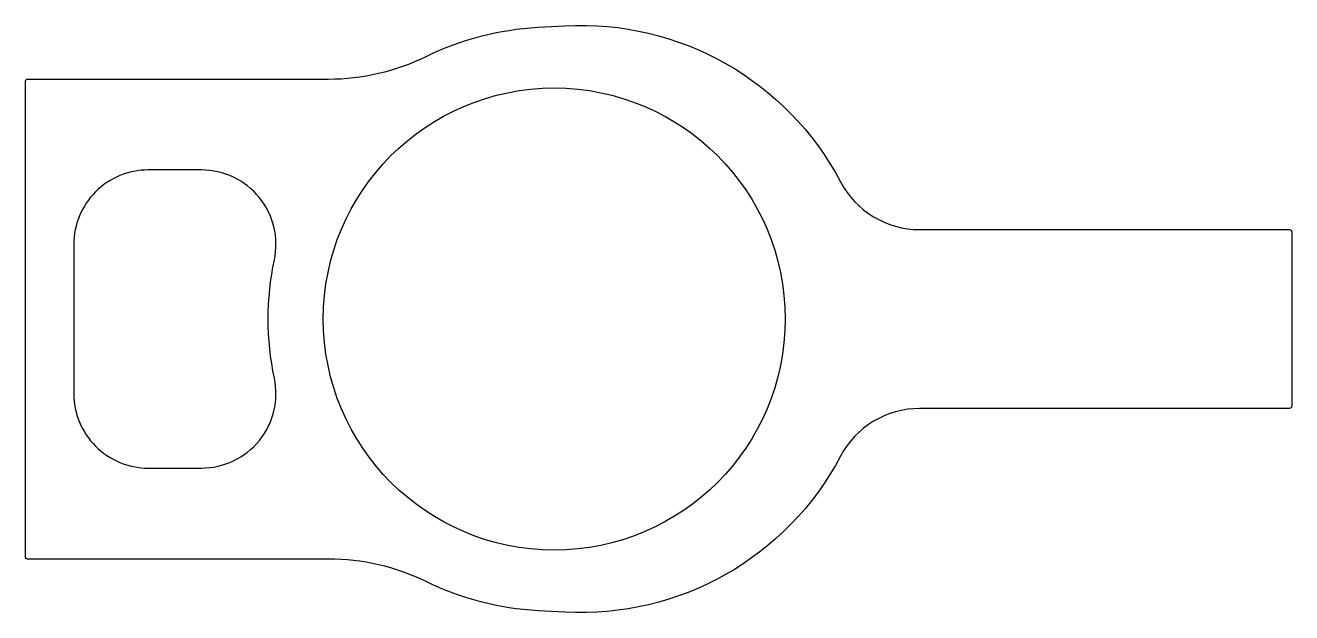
# Model space of a CAD drawing. Extents: x 300 to 470, y 795 to 874.
import ezdxf

# ---------------------------------------------------------------- set-up
doc = ezdxf.new("R2010")
doc.units = 0
doc.layers.get('0').update_dxf_attribs({"linetype": 'CONTINUOUS'})

msp = doc.modelspace()

# ---------------------------------------------------------------- linework, layer by layer
for points in [[(469.93, 846.2), (469.93, 822.8, -0.414214), (469.63, 822.5), (419.98, 822.5, 0.2781), (409.37, 816.11, -0.29313), (372.34, 795.17), (368.75, 795.36, -0.099852), (353.75, 799.27, 0.113907), (340.6, 802.3), (300.23, 802.3, -0.414214), (299.93, 802.6), (299.93, 866.4, -0.414214), (300.23, 866.7), (340.6, 866.7, 0.113907), (353.75, 869.74, -0.099852), (368.75, 873.64), (372.34, 873.84, -0.29313), (409.37, 852.9, 0.2781), (419.98, 846.5), (469.63, 846.5, -0.414214)], [(333.36, 826.57, -0.104432), (333.36, 842.44, 0.476568), (323.57, 854.5), (316.43, 854.5, 0.414214), (306.43, 844.5), (306.43, 824.5, 0.414214), (316.43, 814.5), (323.57, 814.5, 0.476568)]]:
    msp.add_lwpolyline(points, format="xyb", close=True)
msp.add_circle((370.93, 834.5), 31)

doc.saveas('drawing.dxf')
